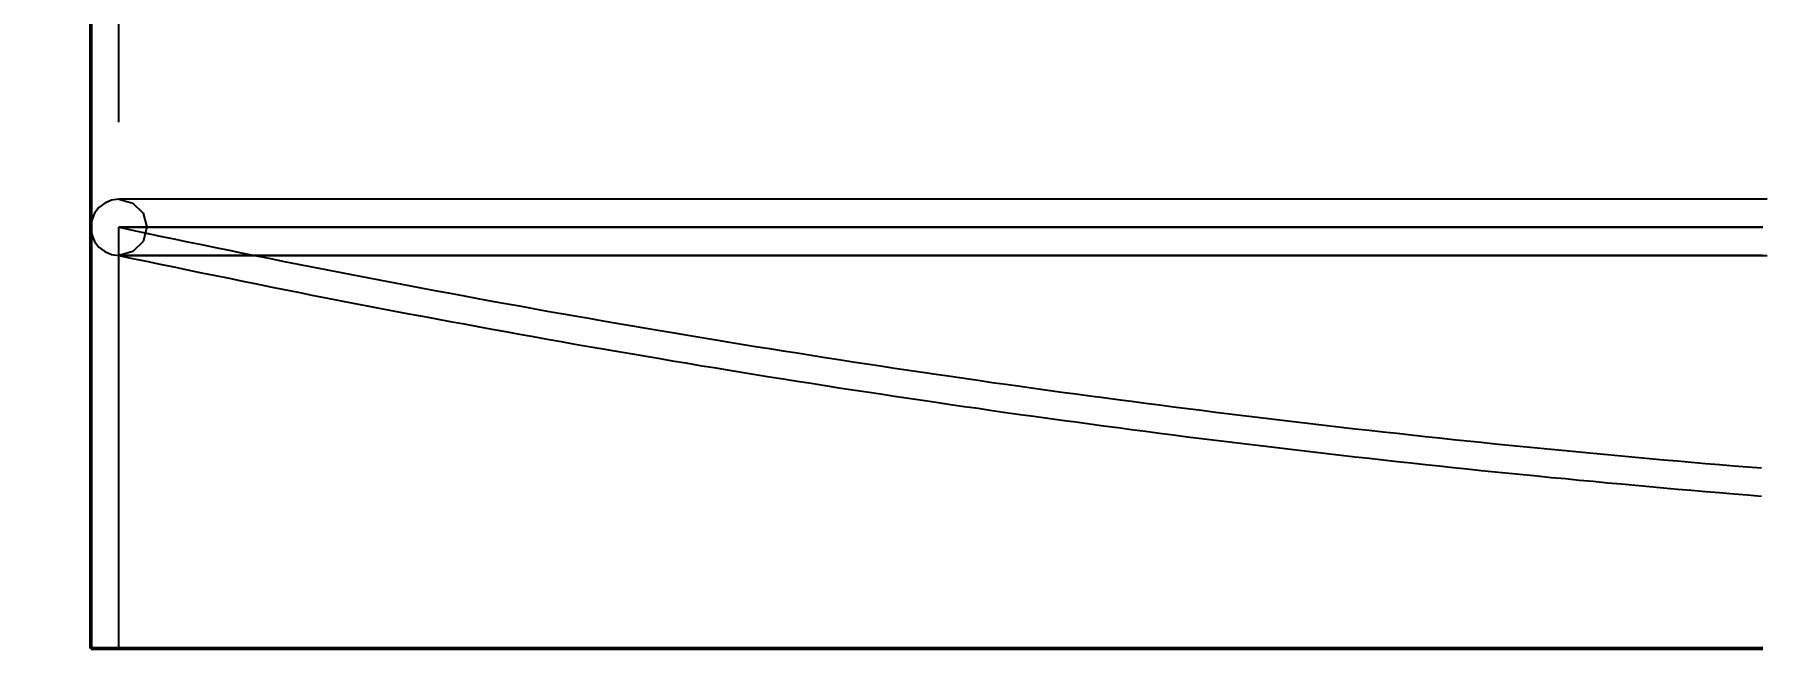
# Model space of a CAD drawing. Header units: millimetres. Extents: x 0 to 420, y 0 to 297.
# Drawn here: x 69.6 to 81.88, y 173 to 177.37 of the extents above; entities that cross this region are included whole.
import ezdxf

# ---------------------------------------------------------------- set-up
doc = ezdxf.new("R2010")
doc.units = ezdxf.units.MM
doc.linetypes.add('ISO02-TRAZOS', pattern=[3.75, 3, -0.75])
for name, color, linetype, lineweight in [('01-VISIBLE', 7, 'CONTINUOUS', 50), ('02-OCULTA', 4, 'ISO02-TRAZOS', 25), ('04-COTA', 3, 'CONTINUOUS', 25)]:
    doc.layers.add(name, color=color, linetype=linetype, lineweight=lineweight)
doc.styles.add('ISO3098', font='isocpeur.ttf')
doc.dimstyles.new('FLAMA-ISO', dxfattribs={"dimtxt": 3.5, "dimasz": 3, "dimexe": 2, "dimexo": 1, "dimgap": 1, "dimtad": 1, "dimdec": 1, "dimtxsty": 'ISO3098', "dimcen": 2.5, "dimclrd": 3, "dimclre": 3, "dimclrt": 3, "dimazin": 3, "dimtfac": 1, "dimtmove": 0, "dimatfit": 3, "dimlwd": 25, "dimlwe": 25})

msp = doc.modelspace()

# ---------------------------------------------------------------- linework, layer by layer
at = {"layer": '01-VISIBLE'}
msp.add_line((70, 173), (70, 208.82), dxfattribs=at)
msp.add_lwpolyline([(70, 173), (70.1, 173), (70.2, 173), (70.3, 173), (70.4, 173), (70.5, 173), (70.6, 173), (70.7, 173), (70.8, 173), (70.9, 173), (71, 173), (71.1, 173), (71.2, 173), (71.3, 173), (71.4, 173), (71.5, 173), (71.6, 173), (71.7, 173), (71.8, 173), (71.9, 173), (72, 173), (72.1, 173), (72.2, 173), (72.3, 173), (72.4, 173), (72.5, 173), (72.6, 173), (72.7, 173), (72.8, 173), (72.9, 173), (73, 173), (73.1, 173), (73.2, 173), (73.3, 173), (73.4, 173), (73.5, 173), (73.6, 173), (73.7, 173), (73.8, 173), (73.9, 173), (74, 173), (74.1, 173), (74.2, 173), (74.3, 173), (74.4, 173), (74.5, 173), (74.6, 173), (74.7, 173), (74.8, 173), (74.9, 173), (75, 173), (75.1, 173), (75.2, 173), (75.3, 173), (75.4, 173), (75.5, 173), (75.6, 173), (75.7, 173), (75.8, 173), (75.9, 173), (76, 173), (76.1, 173), (76.2, 173), (76.3, 173), (76.4, 173), (76.5, 173), (76.6, 173), (76.7, 173), (76.8, 173), (76.9, 173), (77, 173), (77.1, 173), (77.2, 173), (77.3, 173), (77.4, 173), (77.5, 173), (77.6, 173), (77.7, 173), (77.8, 173), (77.9, 173), (78, 173), (78.1, 173), (78.2, 173), (78.3, 173), (78.4, 173), (78.5, 173), (78.6, 173), (78.7, 173), (78.8, 173), (78.9, 173), (79, 173), (79.1, 173), (79.2, 173), (79.3, 173), (79.4, 173), (79.5, 173), (79.6, 173), (79.7, 173), (79.8, 173), (79.9, 173), (80, 173), (80.1, 173), (80.2, 173), (80.3, 173), (80.4, 173), (80.5, 173), (80.6, 173), (80.7, 173), (80.8, 173), (80.9, 173), (81, 173), (81.1, 173), (81.2, 173), (81.3, 173), (81.4, 173), (81.5, 173), (81.6, 173), (81.7, 173), (81.8, 173), (81.9, 173)], dxfattribs=at)
at = {"layer": '02-OCULTA'}
for p, q in [((70.2, 173), (70.2, 232.2)), ((70.2, 175.8), (70.2, 176))]:
    msp.add_line(p, q, dxfattribs=at)
for points in [[(70.2, 176.2), (70.148, 176.193), (70.1, 176.173), (70.059, 176.142), (70.027, 176.1), (70.007, 176.052), (70, 176)], [(81.931, 176.2), (81.831, 176.2), (81.731, 176.2), (81.63, 176.2), (81.53, 176.2), (81.43, 176.2), (81.33, 176.2), (81.229, 176.2), (81.129, 176.2), (81.029, 176.2), (80.929, 176.2), (80.828, 176.2), (80.728, 176.2), (80.628, 176.2), (80.527, 176.2), (80.427, 176.2), (80.327, 176.2), (80.227, 176.2), (80.126, 176.2), (80.026, 176.2), (79.926, 176.2), (79.826, 176.2), (79.725, 176.2), (79.625, 176.2), (79.525, 176.2), (79.425, 176.2), (79.324, 176.2), (79.224, 176.2), (79.124, 176.2), (79.023, 176.2), (78.923, 176.2), (78.823, 176.2), (78.723, 176.2), (78.622, 176.2), (78.522, 176.2), (78.422, 176.2), (78.322, 176.2), (78.221, 176.2), (78.121, 176.2), (78.021, 176.2), (77.921, 176.2), (77.82, 176.2), (77.72, 176.2), (77.62, 176.2), (77.519, 176.2), (77.419, 176.2), (77.319, 176.2), (77.219, 176.2), (77.118, 176.2), (77.018, 176.2), (76.918, 176.2), (76.818, 176.2), (76.717, 176.2), (76.617, 176.2), (76.517, 176.2), (76.417, 176.2), (76.316, 176.2), (76.216, 176.2), (76.116, 176.2), (76.015, 176.2), (75.915, 176.2), (75.815, 176.2), (75.715, 176.2), (75.614, 176.2), (75.514, 176.2), (75.414, 176.2), (75.314, 176.2), (75.213, 176.2), (75.113, 176.2), (75.013, 176.2), (74.913, 176.2), (74.812, 176.2), (74.712, 176.2), (74.612, 176.2), (74.511, 176.2), (74.411, 176.2), (74.311, 176.2), (74.211, 176.2), (74.11, 176.2), (74.01, 176.2), (73.91, 176.2), (73.81, 176.2), (73.709, 176.2), (73.609, 176.2), (73.509, 176.2), (73.409, 176.2), (73.308, 176.2), (73.208, 176.2), (73.108, 176.2), (73.007, 176.2), (72.907, 176.2), (72.807, 176.2), (72.707, 176.2), (72.606, 176.2), (72.506, 176.2), (72.406, 176.2), (72.306, 176.2), (72.205, 176.2), (72.105, 176.2), (72.005, 176.2), (71.905, 176.2), (71.804, 176.2), (71.704, 176.2), (71.604, 176.2), (71.503, 176.2), (71.403, 176.2), (71.303, 176.2), (71.203, 176.2), (71.102, 176.2), (71.002, 176.2), (70.902, 176.2), (70.802, 176.2), (70.701, 176.2), (70.601, 176.2), (70.501, 176.2), (70.401, 176.2), (70.3, 176.2), (70.2, 176.2)], [(81.9, 176.2), (81.8, 176.2), (81.7, 176.2), (81.6, 176.2), (81.5, 176.2), (81.4, 176.2), (81.3, 176.2), (81.2, 176.2), (81.1, 176.2), (81, 176.2), (80.9, 176.2), (80.8, 176.2), (80.7, 176.2), (80.6, 176.2), (80.5, 176.2), (80.4, 176.2), (80.3, 176.2), (80.2, 176.2), (80.1, 176.2), (80, 176.2), (79.9, 176.2), (79.8, 176.2), (79.7, 176.2), (79.6, 176.2), (79.5, 176.2), (79.4, 176.2), (79.3, 176.2), (79.2, 176.2), (79.1, 176.2), (79, 176.2), (78.9, 176.2), (78.8, 176.2), (78.7, 176.2), (78.6, 176.2), (78.5, 176.2), (78.4, 176.2), (78.3, 176.2), (78.2, 176.2), (78.1, 176.2), (78, 176.2), (77.9, 176.2), (77.8, 176.2), (77.7, 176.2), (77.6, 176.2), (77.5, 176.2), (77.4, 176.2), (77.3, 176.2), (77.2, 176.2), (77.1, 176.2), (77, 176.2), (76.9, 176.2), (76.8, 176.2), (76.7, 176.2), (76.6, 176.2), (76.5, 176.2), (76.4, 176.2), (76.3, 176.2), (76.2, 176.2), (76.1, 176.2), (76, 176.2), (75.9, 176.2), (75.8, 176.2), (75.7, 176.2), (75.6, 176.2), (75.5, 176.2), (75.4, 176.2), (75.3, 176.2), (75.2, 176.2), (75.1, 176.2), (75, 176.2), (74.9, 176.2), (74.8, 176.2), (74.7, 176.2), (74.6, 176.2), (74.5, 176.2), (74.4, 176.2), (74.3, 176.2), (74.2, 176.2), (74.1, 176.2), (74, 176.2), (73.9, 176.2), (73.8, 176.2), (73.7, 176.2), (73.6, 176.2), (73.5, 176.2), (73.4, 176.2), (73.3, 176.2), (73.2, 176.2), (73.1, 176.2), (73, 176.2), (72.9, 176.2), (72.8, 176.2), (72.7, 176.2), (72.6, 176.2), (72.5, 176.2), (72.4, 176.2), (72.3, 176.2), (72.2, 176.2), (72.1, 176.2), (72, 176.2), (71.9, 176.2), (71.8, 176.2), (71.7, 176.2), (71.6, 176.2), (71.5, 176.2), (71.4, 176.2), (71.3, 176.2), (71.2, 176.2), (71.1, 176.2), (71, 176.2), (70.9, 176.2), (70.8, 176.2), (70.7, 176.2), (70.6, 176.2), (70.5, 176.2), (70.4, 176.2), (70.3, 176.2), (70.2, 176.2)], [(70.2, 176.2), (70.3, 176.173), (70.373, 176.1), (70.4, 176), (70.373, 175.9), (70.3, 175.827), (70.2, 175.8)], [(70, 176), (70.007, 175.948), (70.027, 175.9), (70.059, 175.859), (70.1, 175.827), (70.148, 175.807), (70.2, 175.8)], [(81.9, 176), (81.8, 176), (81.7, 176), (81.6, 176), (81.5, 176), (81.4, 176), (81.3, 176), (81.2, 176), (81.1, 176), (81, 176), (80.9, 176), (80.8, 176), (80.7, 176), (80.6, 176), (80.5, 176), (80.4, 176), (80.3, 176), (80.2, 176), (80.1, 176), (80, 176), (79.9, 176), (79.8, 176), (79.7, 176), (79.6, 176), (79.5, 176), (79.4, 176), (79.3, 176), (79.2, 176), (79.1, 176), (79, 176), (78.9, 176), (78.8, 176), (78.7, 176), (78.6, 176), (78.5, 176), (78.4, 176), (78.3, 176), (78.2, 176), (78.1, 176), (78, 176), (77.9, 176), (77.8, 176), (77.7, 176), (77.6, 176), (77.5, 176), (77.4, 176), (77.3, 176), (77.2, 176), (77.1, 176), (77, 176), (76.9, 176), (76.8, 176), (76.7, 176), (76.6, 176), (76.5, 176), (76.4, 176), (76.3, 176), (76.2, 176), (76.1, 176), (76, 176), (75.9, 176), (75.8, 176), (75.7, 176), (75.6, 176), (75.5, 176), (75.4, 176), (75.3, 176), (75.2, 176), (75.1, 176), (75, 176), (74.9, 176), (74.8, 176), (74.7, 176), (74.6, 176), (74.5, 176), (74.4, 176), (74.3, 176), (74.2, 176), (74.1, 176), (74, 176), (73.9, 176), (73.8, 176), (73.7, 176), (73.6, 176), (73.5, 176), (73.4, 176), (73.3, 176), (73.2, 176), (73.1, 176), (73, 176), (72.9, 176), (72.8, 176), (72.7, 176), (72.6, 176), (72.5, 176), (72.4, 176), (72.3, 176), (72.2, 176), (72.1, 176), (72, 176), (71.9, 176), (71.8, 176), (71.7, 176), (71.6, 176), (71.5, 176), (71.4, 176), (71.3, 176), (71.2, 176), (71.1, 176), (71, 176), (70.9, 176), (70.8, 176), (70.7, 176), (70.6, 176), (70.5, 176), (70.4, 176), (70.3, 176), (70.2, 176)], [(70.2, 176), (70.3, 176), (70.4, 176), (70.5, 176), (70.6, 176), (70.7, 176), (70.8, 176), (70.9, 176), (71, 176), (71.1, 176), (71.2, 176), (71.3, 176), (71.4, 176), (71.5, 176), (71.6, 176), (71.7, 176), (71.8, 176), (71.9, 176), (72, 176), (72.1, 176), (72.2, 176), (72.3, 176), (72.4, 176), (72.5, 176), (72.6, 176), (72.7, 176), (72.8, 176), (72.9, 176), (73, 176), (73.1, 176), (73.2, 176), (73.3, 176), (73.4, 176), (73.5, 176), (73.6, 176), (73.7, 176), (73.8, 176), (73.9, 176), (74, 176), (74.1, 176), (74.2, 176), (74.3, 176), (74.4, 176), (74.5, 176), (74.6, 176), (74.7, 176), (74.8, 176), (74.9, 176), (75, 176), (75.1, 176), (75.2, 176), (75.3, 176), (75.4, 176), (75.5, 176), (75.6, 176), (75.7, 176), (75.8, 176), (75.9, 176), (76, 176), (76.1, 176), (76.2, 176), (76.3, 176), (76.4, 176), (76.5, 176), (76.6, 176), (76.7, 176), (76.8, 176), (76.9, 176), (77, 176), (77.1, 176), (77.2, 176), (77.3, 176), (77.4, 176), (77.5, 176), (77.6, 176), (77.7, 176), (77.8, 176), (77.9, 176), (78, 176), (78.1, 176), (78.2, 176), (78.3, 176), (78.4, 176), (78.5, 176), (78.6, 176), (78.7, 176), (78.8, 176), (78.9, 176), (79, 176), (79.1, 176), (79.2, 176), (79.3, 176), (79.4, 176), (79.5, 176), (79.6, 176), (79.7, 176), (79.8, 176), (79.9, 176), (80, 176), (80.1, 176), (80.2, 176), (80.3, 176), (80.4, 176), (80.5, 176), (80.6, 176), (80.7, 176), (80.8, 176), (80.9, 176), (81, 176), (81.1, 176), (81.2, 176), (81.3, 176), (81.4, 176), (81.5, 176), (81.6, 176), (81.7, 176), (81.8, 176), (81.9, 176)], [(70.2, 176), (70.298, 175.979), (70.396, 175.959), (70.494, 175.938), (70.592, 175.918), (70.69, 175.897), (70.789, 175.877), (70.887, 175.857), (70.985, 175.837), (71.083, 175.817), (71.181, 175.797), (71.28, 175.777), (71.378, 175.757), (71.476, 175.738), (71.574, 175.718), (71.673, 175.699), (71.771, 175.68), (71.869, 175.661), (71.968, 175.642), (72.066, 175.623), (72.165, 175.604), (72.263, 175.585), (72.362, 175.567), (72.46, 175.548), (72.559, 175.53), (72.657, 175.512), (72.756, 175.493), (72.854, 175.475), (72.953, 175.457), (73.052, 175.44), (73.15, 175.422), (73.249, 175.404), (73.348, 175.387), (73.446, 175.369), (73.545, 175.352), (73.644, 175.335), (73.742, 175.318), (73.841, 175.301), (73.94, 175.284), (74.039, 175.267), (74.138, 175.25), (74.236, 175.234), (74.335, 175.217), (74.434, 175.201), (74.533, 175.185), (74.632, 175.168), (74.731, 175.152), (74.83, 175.136), (74.929, 175.121), (75.028, 175.105), (75.127, 175.089), (75.226, 175.074), (75.325, 175.058), (75.424, 175.043), (75.523, 175.028), (75.622, 175.013), (75.721, 174.998), (75.82, 174.983), (75.919, 174.968), (76.018, 174.954), (76.118, 174.939), (76.217, 174.925), (76.316, 174.911), (76.415, 174.896), (76.514, 174.882), (76.614, 174.868), (76.713, 174.855), (76.812, 174.841), (76.911, 174.827), (77.011, 174.814), (77.11, 174.8), (77.209, 174.787), (77.309, 174.774), (77.408, 174.761), (77.507, 174.748), (77.607, 174.735), (77.706, 174.722), (77.806, 174.709), (77.905, 174.697), (78.005, 174.684), (78.104, 174.672), (78.203, 174.66), (78.303, 174.648), (78.402, 174.636), (78.502, 174.624), (78.601, 174.612), (78.701, 174.6), (78.801, 174.589), (78.9, 174.577), (79, 174.566), (79.099, 174.555), (79.199, 174.544), (79.298, 174.533), (79.398, 174.522), (79.498, 174.511), (79.597, 174.501), (79.697, 174.49), (79.797, 174.48), (79.896, 174.469), (79.996, 174.459), (80.096, 174.449), (80.196, 174.439), (80.295, 174.429), (80.395, 174.419), (80.495, 174.41), (80.594, 174.4), (80.694, 174.391), (80.794, 174.381), (80.894, 174.372), (80.994, 174.363), (81.093, 174.354), (81.193, 174.345), (81.293, 174.336), (81.393, 174.328), (81.493, 174.319), (81.593, 174.311), (81.693, 174.302), (81.792, 174.294), (81.892, 174.286)], [(81.9, 175.8), (81.8, 175.8), (81.7, 175.8), (81.6, 175.8), (81.5, 175.8), (81.4, 175.8), (81.3, 175.8), (81.2, 175.8), (81.1, 175.8), (81, 175.8), (80.9, 175.8), (80.8, 175.8), (80.7, 175.8), (80.6, 175.8), (80.5, 175.8), (80.4, 175.8), (80.3, 175.8), (80.2, 175.8), (80.1, 175.8), (80, 175.8), (79.9, 175.8), (79.8, 175.8), (79.7, 175.8), (79.6, 175.8), (79.5, 175.8), (79.4, 175.8), (79.3, 175.8), (79.2, 175.8), (79.1, 175.8), (79, 175.8), (78.9, 175.8), (78.8, 175.8), (78.7, 175.8), (78.6, 175.8), (78.5, 175.8), (78.4, 175.8), (78.3, 175.8), (78.2, 175.8), (78.1, 175.8), (78, 175.8), (77.9, 175.8), (77.8, 175.8), (77.7, 175.8), (77.6, 175.8), (77.5, 175.8), (77.4, 175.8), (77.3, 175.8), (77.2, 175.8), (77.1, 175.8), (77, 175.8), (76.9, 175.8), (76.8, 175.8), (76.7, 175.8), (76.6, 175.8), (76.5, 175.8), (76.4, 175.8), (76.3, 175.8), (76.2, 175.8), (76.1, 175.8), (76, 175.8), (75.9, 175.8), (75.8, 175.8), (75.7, 175.8), (75.6, 175.8), (75.5, 175.8), (75.4, 175.8), (75.3, 175.8), (75.2, 175.8), (75.1, 175.8), (75, 175.8), (74.9, 175.8), (74.8, 175.8), (74.7, 175.8), (74.6, 175.8), (74.5, 175.8), (74.4, 175.8), (74.3, 175.8), (74.2, 175.8), (74.1, 175.8), (74, 175.8), (73.9, 175.8), (73.8, 175.8), (73.7, 175.8), (73.6, 175.8), (73.5, 175.8), (73.4, 175.8), (73.3, 175.8), (73.2, 175.8), (73.1, 175.8), (73, 175.8), (72.9, 175.8), (72.8, 175.8), (72.7, 175.8), (72.6, 175.8), (72.5, 175.8), (72.4, 175.8), (72.3, 175.8), (72.2, 175.8), (72.1, 175.8), (72, 175.8), (71.9, 175.8), (71.8, 175.8), (71.7, 175.8), (71.6, 175.8), (71.5, 175.8), (71.4, 175.8), (71.3, 175.8), (71.2, 175.8), (71.1, 175.8), (71, 175.8), (70.9, 175.8), (70.8, 175.8), (70.7, 175.8), (70.6, 175.8), (70.5, 175.8), (70.4, 175.8), (70.3, 175.8), (70.2, 175.8)], [(70.2, 175.8), (70.3, 175.8), (70.4, 175.8), (70.5, 175.8), (70.6, 175.8), (70.7, 175.8), (70.8, 175.8), (70.9, 175.8), (71, 175.8), (71.1, 175.8), (71.2, 175.8), (71.3, 175.8), (71.4, 175.8), (71.5, 175.8), (71.6, 175.8), (71.7, 175.8), (71.8, 175.8), (71.9, 175.8), (72, 175.8), (72.1, 175.8), (72.2, 175.8), (72.3, 175.8), (72.4, 175.8), (72.5, 175.8), (72.6, 175.8), (72.7, 175.8), (72.8, 175.8), (72.9, 175.8), (73, 175.8), (73.1, 175.8), (73.2, 175.8), (73.3, 175.8), (73.4, 175.8), (73.5, 175.8), (73.6, 175.8), (73.7, 175.8), (73.8, 175.8), (73.9, 175.8), (74, 175.8), (74.1, 175.8), (74.2, 175.8), (74.3, 175.8), (74.4, 175.8), (74.5, 175.8), (74.6, 175.8), (74.7, 175.8), (74.8, 175.8), (74.9, 175.8), (75, 175.8), (75.1, 175.8), (75.2, 175.8), (75.3, 175.8), (75.4, 175.8), (75.5, 175.8), (75.6, 175.8), (75.7, 175.8), (75.8, 175.8), (75.9, 175.8), (76, 175.8), (76.1, 175.8), (76.2, 175.8), (76.3, 175.8), (76.4, 175.8), (76.5, 175.8), (76.6, 175.8), (76.7, 175.8), (76.8, 175.8), (76.9, 175.8), (77, 175.8), (77.1, 175.8), (77.2, 175.8), (77.3, 175.8), (77.4, 175.8), (77.5, 175.8), (77.6, 175.8), (77.7, 175.8), (77.8, 175.8), (77.9, 175.8), (78, 175.8), (78.1, 175.8), (78.2, 175.8), (78.3, 175.8), (78.4, 175.8), (78.5, 175.8), (78.6, 175.8), (78.7, 175.8), (78.8, 175.8), (78.9, 175.8), (79, 175.8), (79.1, 175.8), (79.2, 175.8), (79.3, 175.8), (79.4, 175.8), (79.5, 175.8), (79.6, 175.8), (79.7, 175.8), (79.8, 175.8), (79.9, 175.8), (80, 175.8), (80.1, 175.8), (80.2, 175.8), (80.3, 175.8), (80.4, 175.8), (80.5, 175.8), (80.6, 175.8), (80.7, 175.8), (80.8, 175.8), (80.9, 175.8), (81, 175.8), (81.1, 175.8), (81.2, 175.8), (81.3, 175.8), (81.4, 175.8), (81.5, 175.8), (81.6, 175.8), (81.7, 175.8), (81.8, 175.8), (81.9, 175.8)], [(70.2, 175.8), (70.298, 175.779), (70.396, 175.759), (70.494, 175.738), (70.592, 175.718), (70.69, 175.697), (70.789, 175.677), (70.887, 175.657), (70.985, 175.637), (71.083, 175.617), (71.181, 175.597), (71.28, 175.577), (71.378, 175.557), (71.476, 175.538), (71.574, 175.518), (71.673, 175.499), (71.771, 175.48), (71.869, 175.461), (71.968, 175.442), (72.066, 175.423), (72.165, 175.404), (72.263, 175.385), (72.362, 175.367), (72.46, 175.348), (72.559, 175.33), (72.657, 175.312), (72.756, 175.293), (72.854, 175.275), (72.953, 175.257), (73.052, 175.24), (73.15, 175.222), (73.249, 175.204), (73.348, 175.187), (73.446, 175.169), (73.545, 175.152), (73.644, 175.135), (73.742, 175.118), (73.841, 175.101), (73.94, 175.084), (74.039, 175.067), (74.138, 175.05), (74.236, 175.034), (74.335, 175.017), (74.434, 175.001), (74.533, 174.985), (74.632, 174.968), (74.731, 174.952), (74.83, 174.936), (74.929, 174.921), (75.028, 174.905), (75.127, 174.889), (75.226, 174.874), (75.325, 174.858), (75.424, 174.843), (75.523, 174.828), (75.622, 174.813), (75.721, 174.798), (75.82, 174.783), (75.919, 174.768), (76.018, 174.754), (76.118, 174.739), (76.217, 174.725), (76.316, 174.711), (76.415, 174.696), (76.514, 174.682), (76.614, 174.668), (76.713, 174.655), (76.812, 174.641), (76.911, 174.627), (77.011, 174.614), (77.11, 174.6), (77.209, 174.587), (77.309, 174.574), (77.408, 174.561), (77.507, 174.548), (77.607, 174.535), (77.706, 174.522), (77.806, 174.509), (77.905, 174.497), (78.005, 174.484), (78.104, 174.472), (78.203, 174.46), (78.303, 174.448), (78.402, 174.436), (78.502, 174.424), (78.601, 174.412), (78.701, 174.4), (78.801, 174.389), (78.9, 174.377), (79, 174.366), (79.099, 174.355), (79.199, 174.344), (79.298, 174.333), (79.398, 174.322), (79.498, 174.311), (79.597, 174.301), (79.697, 174.29), (79.797, 174.28), (79.896, 174.269), (79.996, 174.259), (80.096, 174.249), (80.196, 174.239), (80.295, 174.229), (80.395, 174.219), (80.495, 174.21), (80.594, 174.2), (80.694, 174.191), (80.794, 174.181), (80.894, 174.172), (80.994, 174.163), (81.093, 174.154), (81.193, 174.145), (81.293, 174.136), (81.393, 174.128), (81.493, 174.119), (81.593, 174.111), (81.693, 174.102), (81.792, 174.094), (81.892, 174.086)], [(70.2, 175.8), (70.3, 175.8), (70.401, 175.8), (70.501, 175.8), (70.601, 175.8), (70.701, 175.8), (70.802, 175.8), (70.902, 175.8), (71.002, 175.8), (71.102, 175.8), (71.203, 175.8), (71.303, 175.8), (71.403, 175.8), (71.503, 175.8), (71.604, 175.8), (71.704, 175.8), (71.804, 175.8), (71.905, 175.8), (72.005, 175.8), (72.105, 175.8), (72.205, 175.8), (72.306, 175.8), (72.406, 175.8), (72.506, 175.8), (72.606, 175.8), (72.707, 175.8), (72.807, 175.8), (72.907, 175.8), (73.007, 175.8), (73.108, 175.8), (73.208, 175.8), (73.308, 175.8), (73.409, 175.8), (73.509, 175.8), (73.609, 175.8), (73.709, 175.8), (73.81, 175.8), (73.91, 175.8), (74.01, 175.8), (74.11, 175.8), (74.211, 175.8), (74.311, 175.8), (74.411, 175.8), (74.511, 175.8), (74.612, 175.8), (74.712, 175.8), (74.812, 175.8), (74.913, 175.8), (75.013, 175.8), (75.113, 175.8), (75.213, 175.8), (75.314, 175.8), (75.414, 175.8), (75.514, 175.8), (75.614, 175.8), (75.715, 175.8), (75.815, 175.8), (75.915, 175.8), (76.015, 175.8), (76.116, 175.8), (76.216, 175.8), (76.316, 175.8), (76.417, 175.8), (76.517, 175.8), (76.617, 175.8), (76.717, 175.8), (76.818, 175.8), (76.918, 175.8), (77.018, 175.8), (77.118, 175.8), (77.219, 175.8), (77.319, 175.8), (77.419, 175.8), (77.519, 175.8), (77.62, 175.8), (77.72, 175.8), (77.82, 175.8), (77.921, 175.8), (78.021, 175.8), (78.121, 175.8), (78.221, 175.8), (78.322, 175.8), (78.422, 175.8), (78.522, 175.8), (78.622, 175.8), (78.723, 175.8), (78.823, 175.8), (78.923, 175.8), (79.023, 175.8), (79.124, 175.8), (79.224, 175.8), (79.324, 175.8), (79.425, 175.8), (79.525, 175.8), (79.625, 175.8), (79.725, 175.8), (79.826, 175.8), (79.926, 175.8), (80.026, 175.8), (80.126, 175.8), (80.227, 175.8), (80.327, 175.8), (80.427, 175.8), (80.527, 175.8), (80.628, 175.8), (80.728, 175.8), (80.828, 175.8), (80.929, 175.8), (81.029, 175.8), (81.129, 175.8), (81.229, 175.8), (81.33, 175.8), (81.43, 175.8), (81.53, 175.8), (81.63, 175.8), (81.731, 175.8), (81.831, 175.8), (81.931, 175.8)], [(70.2, 175.8), (70.3, 175.8), (70.4, 175.8), (70.5, 175.8), (70.6, 175.8), (70.7, 175.8), (70.8, 175.8), (70.9, 175.8), (71, 175.8), (71.1, 175.8), (71.2, 175.8), (71.3, 175.8), (71.4, 175.8), (71.5, 175.8), (71.6, 175.8), (71.7, 175.8), (71.8, 175.8), (71.9, 175.8), (72, 175.8), (72.1, 175.8), (72.2, 175.8), (72.3, 175.8), (72.4, 175.8), (72.5, 175.8), (72.6, 175.8), (72.7, 175.8), (72.8, 175.8), (72.9, 175.8), (73, 175.8), (73.1, 175.8), (73.2, 175.8), (73.3, 175.8), (73.4, 175.8), (73.5, 175.8), (73.6, 175.8), (73.7, 175.8), (73.8, 175.8), (73.9, 175.8), (74, 175.8), (74.1, 175.8), (74.2, 175.8), (74.3, 175.8), (74.4, 175.8), (74.5, 175.8), (74.6, 175.8), (74.7, 175.8), (74.8, 175.8), (74.9, 175.8), (75, 175.8), (75.1, 175.8), (75.2, 175.8), (75.3, 175.8), (75.4, 175.8), (75.5, 175.8), (75.6, 175.8), (75.7, 175.8), (75.8, 175.8), (75.9, 175.8), (76, 175.8), (76.1, 175.8), (76.2, 175.8), (76.3, 175.8), (76.4, 175.8), (76.5, 175.8), (76.6, 175.8), (76.7, 175.8), (76.8, 175.8), (76.9, 175.8), (77, 175.8), (77.1, 175.8), (77.2, 175.8), (77.3, 175.8), (77.4, 175.8), (77.5, 175.8), (77.6, 175.8), (77.7, 175.8), (77.8, 175.8), (77.9, 175.8), (78, 175.8), (78.1, 175.8), (78.2, 175.8), (78.3, 175.8), (78.4, 175.8), (78.5, 175.8), (78.6, 175.8), (78.7, 175.8), (78.8, 175.8), (78.9, 175.8), (79, 175.8), (79.1, 175.8), (79.2, 175.8), (79.3, 175.8), (79.4, 175.8), (79.5, 175.8), (79.6, 175.8), (79.7, 175.8), (79.8, 175.8), (79.9, 175.8), (80, 175.8), (80.1, 175.8), (80.2, 175.8), (80.3, 175.8), (80.4, 175.8), (80.5, 175.8), (80.6, 175.8), (80.7, 175.8), (80.8, 175.8), (80.9, 175.8), (81, 175.8), (81.1, 175.8), (81.2, 175.8), (81.3, 175.8), (81.4, 175.8), (81.5, 175.8), (81.6, 175.8), (81.7, 175.8), (81.8, 175.8), (81.9, 175.8)], [(81.9, 173), (81.8, 173), (81.7, 173), (81.6, 173), (81.5, 173), (81.4, 173), (81.3, 173), (81.2, 173), (81.1, 173), (81, 173), (80.9, 173), (80.8, 173), (80.7, 173), (80.6, 173), (80.5, 173), (80.4, 173), (80.3, 173), (80.2, 173), (80.1, 173), (80, 173), (79.9, 173), (79.8, 173), (79.7, 173), (79.6, 173), (79.5, 173), (79.4, 173), (79.3, 173), (79.2, 173), (79.1, 173), (79, 173), (78.9, 173), (78.8, 173), (78.7, 173), (78.6, 173), (78.5, 173), (78.4, 173), (78.3, 173), (78.2, 173), (78.1, 173), (78, 173), (77.9, 173), (77.8, 173), (77.7, 173), (77.6, 173), (77.5, 173), (77.4, 173), (77.3, 173), (77.2, 173), (77.1, 173), (77, 173), (76.9, 173), (76.8, 173), (76.7, 173), (76.6, 173), (76.5, 173), (76.4, 173), (76.3, 173), (76.2, 173), (76.1, 173), (76, 173), (75.9, 173), (75.8, 173), (75.7, 173), (75.6, 173), (75.5, 173), (75.4, 173), (75.3, 173), (75.2, 173), (75.1, 173), (75, 173), (74.9, 173), (74.8, 173), (74.7, 173), (74.6, 173), (74.5, 173), (74.4, 173), (74.3, 173), (74.2, 173), (74.1, 173), (74, 173), (73.9, 173), (73.8, 173), (73.7, 173), (73.6, 173), (73.5, 173), (73.4, 173), (73.3, 173), (73.2, 173), (73.1, 173), (73, 173), (72.9, 173), (72.8, 173), (72.7, 173), (72.6, 173), (72.5, 173), (72.4, 173), (72.3, 173), (72.2, 173), (72.1, 173), (72, 173), (71.9, 173), (71.8, 173), (71.7, 173), (71.6, 173), (71.5, 173), (71.4, 173), (71.3, 173), (71.2, 173), (71.1, 173), (71, 173), (70.9, 173), (70.8, 173), (70.7, 173), (70.6, 173), (70.5, 173), (70.4, 173), (70.3, 173), (70.2, 173), (70.1, 173), (70, 173)], [(81.9, 173), (81.8, 173), (81.7, 173), (81.6, 173), (81.5, 173), (81.4, 173), (81.3, 173), (81.2, 173), (81.1, 173), (81, 173), (80.9, 173), (80.8, 173), (80.7, 173), (80.6, 173), (80.5, 173), (80.4, 173), (80.3, 173), (80.2, 173), (80.1, 173), (80, 173), (79.9, 173), (79.8, 173), (79.7, 173), (79.6, 173), (79.5, 173), (79.4, 173), (79.3, 173), (79.2, 173), (79.1, 173), (79, 173), (78.9, 173), (78.8, 173), (78.7, 173), (78.6, 173), (78.5, 173), (78.4, 173), (78.3, 173), (78.2, 173), (78.1, 173), (78, 173), (77.9, 173), (77.8, 173), (77.7, 173), (77.6, 173), (77.5, 173), (77.4, 173), (77.3, 173), (77.2, 173), (77.1, 173), (77, 173), (76.9, 173), (76.8, 173), (76.7, 173), (76.6, 173), (76.5, 173), (76.4, 173), (76.3, 173), (76.2, 173), (76.1, 173), (76, 173), (75.9, 173), (75.8, 173), (75.7, 173), (75.6, 173), (75.5, 173), (75.4, 173), (75.3, 173), (75.2, 173), (75.1, 173), (75, 173), (74.9, 173), (74.8, 173), (74.7, 173), (74.6, 173), (74.5, 173), (74.4, 173), (74.3, 173), (74.2, 173), (74.1, 173), (74, 173), (73.9, 173), (73.8, 173), (73.7, 173), (73.6, 173), (73.5, 173), (73.4, 173), (73.3, 173), (73.2, 173), (73.1, 173), (73, 173), (72.9, 173), (72.8, 173), (72.7, 173), (72.6, 173), (72.5, 173), (72.4, 173), (72.3, 173), (72.2, 173), (72.1, 173), (72, 173), (71.9, 173), (71.8, 173), (71.7, 173), (71.6, 173), (71.5, 173), (71.4, 173), (71.3, 173), (71.2, 173), (71.1, 173), (71, 173), (70.9, 173), (70.8, 173), (70.7, 173), (70.6, 173), (70.5, 173), (70.4, 173), (70.3, 173), (70.2, 173)], [(70.2, 173), (70.3, 173), (70.4, 173), (70.5, 173), (70.6, 173), (70.7, 173), (70.8, 173), (70.9, 173), (71, 173), (71.1, 173), (71.2, 173), (71.3, 173), (71.4, 173), (71.5, 173), (71.6, 173), (71.7, 173), (71.8, 173), (71.9, 173), (72, 173), (72.1, 173), (72.2, 173), (72.3, 173), (72.4, 173), (72.5, 173), (72.6, 173), (72.7, 173), (72.8, 173), (72.9, 173), (73, 173), (73.1, 173), (73.2, 173), (73.3, 173), (73.4, 173), (73.5, 173), (73.6, 173), (73.7, 173), (73.8, 173), (73.9, 173), (74, 173), (74.1, 173), (74.2, 173), (74.3, 173), (74.4, 173), (74.5, 173), (74.6, 173), (74.7, 173), (74.8, 173), (74.9, 173), (75, 173), (75.1, 173), (75.2, 173), (75.3, 173), (75.4, 173), (75.5, 173), (75.6, 173), (75.7, 173), (75.8, 173), (75.9, 173), (76, 173), (76.1, 173), (76.2, 173), (76.3, 173), (76.4, 173), (76.5, 173), (76.6, 173), (76.7, 173), (76.8, 173), (76.9, 173), (77, 173), (77.1, 173), (77.2, 173), (77.3, 173), (77.4, 173), (77.5, 173), (77.6, 173), (77.7, 173), (77.8, 173), (77.9, 173), (78, 173), (78.1, 173), (78.2, 173), (78.3, 173), (78.4, 173), (78.5, 173), (78.6, 173), (78.7, 173), (78.8, 173), (78.9, 173), (79, 173), (79.1, 173), (79.2, 173), (79.3, 173), (79.4, 173), (79.5, 173), (79.6, 173), (79.7, 173), (79.8, 173), (79.9, 173), (80, 173), (80.1, 173), (80.2, 173), (80.3, 173), (80.4, 173), (80.5, 173), (80.6, 173), (80.7, 173), (80.8, 173), (80.9, 173), (81, 173), (81.1, 173), (81.2, 173), (81.3, 173), (81.4, 173), (81.5, 173), (81.6, 173), (81.7, 173), (81.8, 173), (81.9, 173)]]:
    msp.add_lwpolyline(points, dxfattribs=at)

# ---------------------------------------------------------------- dimensions: what is measured, and where the dimension line sits
at = {"layer": '04-COTA'}
msp.add_linear_dim(base=(53, 173), p1=(70, 173), p2=(86, 246.795), angle=90, dimstyle='FLAMA-ISO', override={"dimlfac": 5}, dxfattribs=at).render()

doc.saveas('drawing.dxf')
